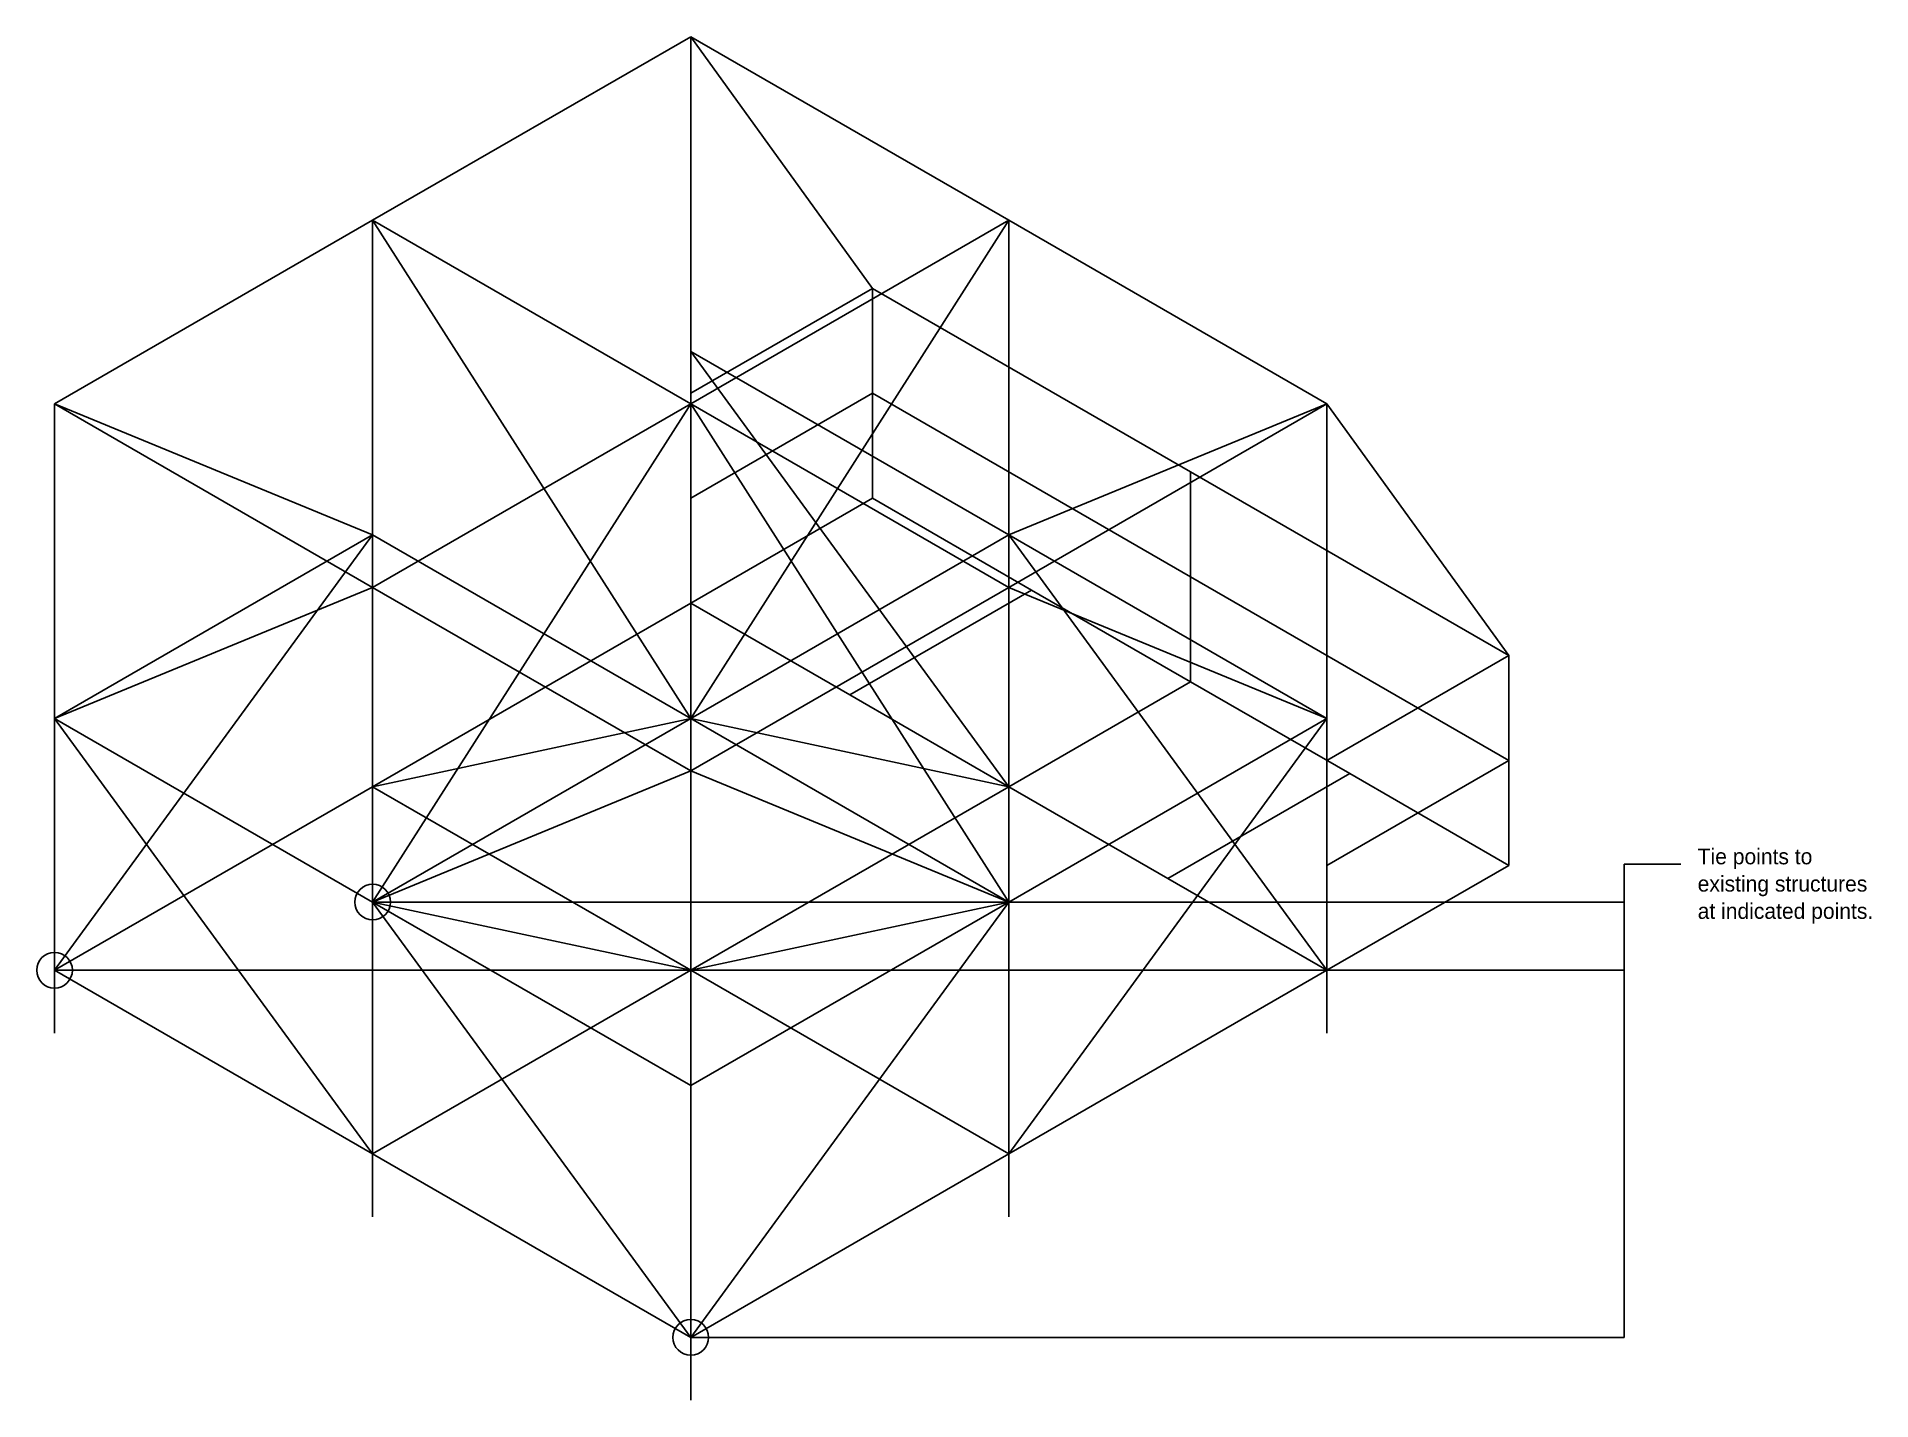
# Model space of a CAD drawing. Header units: millimetres. Extents: x -4369 to 4371, y -3250 to 3250.
import ezdxf

# ---------------------------------------------------------------- set-up
doc = ezdxf.new("R2010")
doc.units = ezdxf.units.MM
doc.layers.add('DIMENSION', color=1, linetype='CONTINUOUS')
doc.layers.add('PIPES', color=5, linetype='CONTINUOUS')

msp = doc.modelspace()

# ---------------------------------------------------------------- linework, layer by layer
at = {"layer": 'DIMENSION', "color": 6}
for p, q in [((3194.110275, -2950.0095), (3194.110275, -695.0095)), ((3194.110275, -1200.0045), (3194.110275, -695.0095)), ((3194.110275, -875.0095), (3194.110275, -695.0095)), ((3194.110275, -695.0095), (3464.110275, -695.0095)), ((-2768.557159, -875.0095), (3194.110275, -875.0095)), ((-4284.110275, -1200.0045), (3194.110275, -1200.0045)), ((-1253.012702, -2950.0095), (3194.110275, -2950.0095))]:
    msp.add_line(p, q, dxfattribs=at)
for centre in [(-2768.557159, -875.0095), (-4284.110275, -1200.0045), (-1253.012702, -2950.0095)]:
    msp.add_circle(centre, 85, dxfattribs=at)
at = {"layer": 'PIPES'}
for p, q in [((-1253.012702, 3250.0105), (-2768.565819, 2375.0055)), ((-1253.012702, 1750.0005), (-1253.012702, 3250.0105)), ((262.540415, 2375.0055), (-1253.012702, 3250.0105)), ((-1253.012702, 3250.0105), (-386.987298, 2050.0005)), ((-2768.565819, 2375.0055), (-4284.110275, 1500.0055)), ((-2768.565819, 874.9955), (-2768.565819, 2375.0055)), ((-2768.565819, 2375.0055), (-1253.012702, 1500.0005)), ((-2768.565819, 2375.0055), (-1253.012702, -0.0095)), ((262.540415, 2375.0055), (-1253.012702, 1500.0005)), ((262.540415, 2375.0055), (-1253.012702, -0.0095)), ((1778.084872, 1500.0055), (262.540415, 2375.0055)), ((262.540415, 2375.0055), (262.540415, 874.9955)), ((-386.987298, 2050.0005), (-1253.012702, 1550.0005)), ((-386.987298, 1550.0015), (-386.987298, 2050.0005)), ((1128.565819, 1174.9955), (-386.987298, 2050.0005)), ((262.540415, 874.9955), (-1253.012702, 1750.0005)), ((-1253.012702, 1550.0005), (-1253.012702, 1750.0005)), ((-1253.012702, 1750.0005), (262.540415, -325.0045)), ((-4284.110275, -0.0045), (-4284.110275, 1500.0055)), ((-4284.110275, 1500.0055), (-2768.557159, 625.0005)), ((-4284.110275, 1500.0055), (-2768.565819, 874.9955)), ((-1253.012702, 1500.0005), (-2768.557159, 625.0005)), ((-1253.012702, 1500.0005), (-2768.557159, -875.0095)), ((-386.987298, 1550.0015), (-1253.012702, 1050.0015)), ((-1253.012702, 1050.0015), (-1253.012702, 1550.0005)), ((-1253.012702, -0.0095), (-1253.012702, 1500.0005)), ((-1253.012702, 1500.0005), (262.531755, 625.0005)), ((-1253.012702, 1500.0005), (262.531755, -875.0095)), ((-386.987298, 1050.0005), (-386.987298, 1550.0015)), ((1128.565819, 674.9965), (-386.987298, 1550.0015)), ((262.531755, 625.0005), (1778.084872, 1500.0055)), ((1778.084872, 1500.0055), (262.540415, 874.9955)), ((1778.084872, -0.0045), (1778.084872, 1500.0055)), ((1778.084872, 1500.0055), (2644.110275, 299.9955)), ((2644.110275, 299.9955), (1128.565819, 1174.9955)), ((1128.565819, 674.9965), (1128.565819, 1174.9955)), ((-1253.012702, 550.0005), (-1253.012702, 1050.0015)), ((-386.987298, 1050.0005), (-1253.012702, 550.0005)), ((370.78493, 612.5005), (-386.987298, 1050.0005)), ((-2768.565819, 874.9955), (-4284.110275, -0.0045)), ((-2768.565819, 874.9955), (-4284.110275, -1200.0045)), ((-2768.565819, -325.0045), (-2768.565819, 874.9955)), ((-2768.565819, 874.9955), (-1253.012702, -0.0095)), ((262.540415, 874.9955), (-1253.012702, -0.0095)), ((262.540415, 874.9955), (262.540415, -325.0045)), ((1778.084872, -0.0045), (262.540415, 874.9955)), ((262.540415, 874.9955), (1778.084872, -1200.0045)), ((-2768.557159, 625.0005), (-4284.110275, -0.0045)), ((-2768.557159, -875.0095), (-2768.557159, 625.0005)), ((-2768.557159, 625.0005), (-1253.012702, -249.9995)), ((-1253.012702, -249.9995), (262.531755, 625.0005)), ((370.78493, 612.5005), (-495.240474, 112.5005)), ((262.531755, -875.0095), (262.531755, 625.0005)), ((262.531755, 625.0005), (1778.084872, -0.0045)), ((1128.565819, 174.9955), (370.78493, 612.5005)), ((2644.110275, -200.0035), (1128.565819, 674.9965)), ((1128.565819, 674.9965), (1128.565819, 174.9955)), ((-1253.012702, 550.0005), (-2768.565819, -325.0045)), ((-1253.012702, 550.0005), (-1253.012702, 249.9995)), ((-495.240474, 112.5005), (-1253.012702, 550.0005)), ((1778.084872, -200.0045), (2644.110275, 299.9955)), ((2644.110275, -200.0035), (2644.110275, 299.9955)), ((1128.565819, 174.9955), (262.540415, -325.0045)), ((1886.336315, -262.5035), (1128.565819, 174.9955)), ((262.540415, -325.0045), (-495.240474, 112.5005)), ((-4284.110275, -1200.0045), (-4284.110275, -0.0045)), ((-4284.110275, -0.0045), (-2768.557159, -875.0095)), ((-4284.110275, -0.0045), (-2768.557159, -2075.0095)), ((-1253.012702, -0.0095), (-2768.565819, -325.0045)), ((-1253.012702, -0.0095), (-2768.557159, -875.0095)), ((-1253.012702, -1200.0095), (-1253.012702, -0.0095)), ((-1253.012702, -0.0095), (262.531755, -875.0095)), ((-1253.012702, -0.0095), (262.540415, -325.0045)), ((262.531755, -875.0095), (1778.084872, -0.0045)), ((1778.084872, -0.0045), (262.531755, -2075.0095)), ((1778.084872, -200.0045), (1778.084872, -0.0045)), ((-1253.012702, -249.9995), (-2768.557159, -875.0095)), ((-1253.012702, -1750.0095), (-1253.012702, -249.9995)), ((-1253.012702, -249.9995), (262.531755, -875.0095)), ((1778.084872, -700.0035), (2644.110275, -200.0035)), ((1778.084872, -700.0035), (1778.084872, -200.0045)), ((2644.110275, -700.0045), (2644.110275, -200.0035)), ((-2768.565819, -325.0045), (-4284.110275, -1200.0045)), ((-2768.565819, -325.0045), (-1253.012702, -1200.0095)), ((-2768.565819, -325.0045), (-2768.565819, -625.0055)), ((262.540415, -325.0045), (-1253.012702, -1200.0095)), ((262.540415, -325.0045), (262.540415, -625.0055)), ((1020.310911, -762.5035), (262.540415, -325.0045)), ((1886.336315, -262.5035), (1020.310911, -762.5035)), ((2644.110275, -700.0045), (1886.336315, -262.5035)), ((1778.084872, -1200.0045), (1020.310911, -762.5035)), ((1778.084872, -1200.0045), (1778.084872, -700.0035)), ((1778.084872, -1200.0045), (2644.110275, -700.0045)), ((-2768.557159, -2075.0095), (-2768.557159, -875.0095)), ((-2768.557159, -875.0095), (-1253.012702, -1750.0095)), ((-2768.557159, -875.0095), (-1253.012702, -1200.0095)), ((-2768.557159, -875.0095), (-1253.012702, -2950.0095)), ((-1253.012702, -1750.0095), (262.531755, -875.0095)), ((262.531755, -875.0095), (-1253.012702, -2950.0095)), ((262.531755, -875.0095), (-1253.012702, -1200.0095)), ((262.531755, -2075.0095), (262.531755, -875.0095)), ((-4284.110275, -1200.0045), (-2768.557159, -2075.0095)), ((-4284.110275, -1200.0045), (-4284.110275, -1500.0055)), ((-1253.012702, -1200.0095), (-2768.557159, -2075.0095)), ((-1253.012702, -1200.0095), (262.531755, -2075.0095)), ((-1253.012702, -1200.0095), (-1253.012702, -1500.0105)), ((262.531755, -2075.0095), (1778.084872, -1200.0045)), ((1778.084872, -1200.0045), (1778.084872, -1500.0055)), ((-1253.012702, -2950.0095), (-1253.012702, -1750.0095)), ((-2768.557159, -2075.0095), (-1253.012702, -2950.0095)), ((-2768.557159, -2075.0095), (-2768.557159, -2375.0105)), ((-1253.012702, -2950.0095), (262.531755, -2075.0095)), ((262.531755, -2075.0095), (262.531755, -2375.0105)), ((-1253.012702, -2950.0095), (-1253.012702, -3250.0105))]:
    msp.add_line(p, q, dxfattribs=at)

# ---------------------------------------------------------------- texts
at = {"layer": 'DIMENSION', "color": 6}
for s, p in [('Tie points to', (3544.110275, -695.0095)), ('existing structures', (3544.110275, -825.0095)), ('at indicated points.', (3544.110275, -955.0095))]:
    msp.add_text(s, height=75, dxfattribs=at).set_placement(p)

doc.saveas('drawing.dxf')
